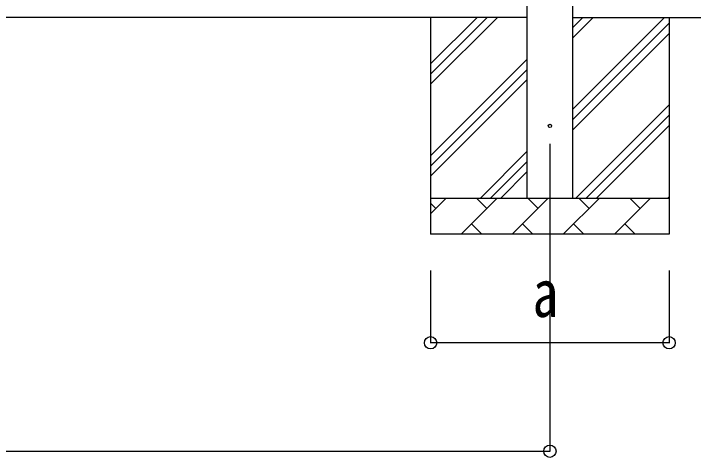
# Model space of a CAD drawing. Units: millimetres, scale not verified. Extents: x -16820 to 16820, y -11880 to 11880.
# Drawn here: x -8496 to -6615, y -3403 to -2176 of the extents above; entities that cross this region are included whole.
import ezdxf
from ezdxf.enums import TextEntityAlignment as Align

# ---------------------------------------------------------------- set-up
doc = ezdxf.new("R2010")
doc.units = ezdxf.units.MM
doc.header["$LTSCALE"] = 50
for name, color, linetype in [('0-4_YKK_12', 2, 'Continuous'), ('0-5_YKK_13', 4, 'Continuous'), ('0-6_YKK_A1', 4, 'Continuous'), ('0-7_YKK_D', 6, 'Continuous')]:
    doc.layers.add(name, color=color, linetype=linetype)
doc.styles.add('ＭＳ ゴシック', font='')
doc.styles.get('ＭＳ ゴシック').set_extended_font_data('MS Gothic')

msp = doc.modelspace()

# ---------------------------------------------------------------- linework, layer by layer
at = {"layer": '0-4_YKK_12'}
msp.add_line((-7011.95, -2536.37), (-7011.95, -3036.37), dxfattribs=at)
at = {"layer": '0-5_YKK_13'}
msp.add_circle((-7011.95, -2486.37), 4.5, dxfattribs=at)
at = {"layer": '0-6_YKK_A1'}
for p, q in [((-7074.45, -2686.37), (-7074.45, 113.63)), ((-6949.45, 113.63), (-6949.45, -2686.37)), ((-7074.45, -2186.37), (-14622.45, -2186.37)), ((-7341.95, -2186.37), (-7341.95, -2786.37)), ((-7341.95, -2371.42), (-7156.9, -2186.37)), ((-7341.95, -2343.13), (-7185.18, -2186.37)), ((-7341.95, -2314.85), (-7213.47, -2186.37)), ((-6949.45, -2186.37), (-6179.45, -2186.37)), ((-6949.45, -2441.47), (-6694.35, -2186.37)), ((-6949.45, -2243.48), (-6892.34, -2186.37)), ((-6949.45, -2215.19), (-6920.62, -2186.37)), ((-6681.95, -2186.37), (-6681.95, -2786.37)), ((-6949.45, -2469.75), (-6681.95, -2202.25)), ((-6949.45, -2498.04), (-6681.95, -2230.54)), ((-7341.95, -2569.41), (-7074.45, -2301.91)), ((-7341.95, -2597.69), (-7074.45, -2330.19)), ((-7341.95, -2625.98), (-7074.45, -2358.48)), ((-6939.79, -2686.37), (-6681.95, -2428.52)), ((-6911.51, -2686.37), (-6681.95, -2456.81)), ((-6883.22, -2686.37), (-6681.95, -2485.09)), ((-7204.35, -2686.37), (-7074.45, -2556.47)), ((-7176.06, -2686.37), (-7074.45, -2584.75)), ((-7147.78, -2686.37), (-7074.45, -2613.04)), ((-7341.95, -2686.37), (-6681.95, -2686.37)), ((-7341.95, -2729.26), (-7299.05, -2686.37)), ((-7257.63, -2786.37), (-7157.63, -2686.37)), ((-7186.19, -2714.92), (-7214.74, -2686.37)), ((-7116.21, -2786.37), (-7016.21, -2686.37)), ((-7044.76, -2714.92), (-7073.32, -2686.37)), ((-6974.79, -2786.37), (-6874.79, -2686.37)), ((-6903.34, -2714.92), (-6931.9, -2686.37)), ((-6833.37, -2786.37), (-6733.37, -2686.37)), ((-6761.92, -2714.92), (-6790.48, -2686.37)), ((-6685.23, -2686.37), (-6681.95, -2683.08)), ((-7327.61, -2714.92), (-7341.95, -2700.58)), ((-7229.08, -2757.81), (-7200.53, -2786.37)), ((-7087.66, -2757.81), (-7059.1, -2786.37)), ((-6946.24, -2757.81), (-6917.68, -2786.37)), ((-6804.81, -2757.81), (-6776.26, -2786.37)), ((-6681.95, -2786.37), (-7341.95, -2786.37))]:
    msp.add_line(p, q, dxfattribs=at)
at = {"layer": '0-7_YKK_D'}
for p, q in [((-7341.95, -2886.37), (-7341.95, -3087.37)), ((-7011.95, -2886.37), (-7011.95, -3387.37)), ((-6681.95, -2886.37), (-6681.95, -3087.37)), ((-6681.95, -3086.37), (-7341.95, -3086.37)), ((-14684.95, -3386.37), (-7011.95, -3386.37))]:
    msp.add_line(p, q, dxfattribs=at)
for centre in [(-7341.95, -3086.37), (-6681.95, -3086.37), (-7011.95, -3386.37)]:
    msp.add_circle(centre, 17, dxfattribs=at)

# ---------------------------------------------------------------- texts
at = {"layer": '0-7_YKK_D', "style": 'ＭＳ ゴシック', "width": 0.8}
msp.add_text('a', height=132, dxfattribs=at).set_placement((-7059.95, -3054.37), align=Align.BOTTOM_LEFT)

doc.saveas('drawing.dxf')
